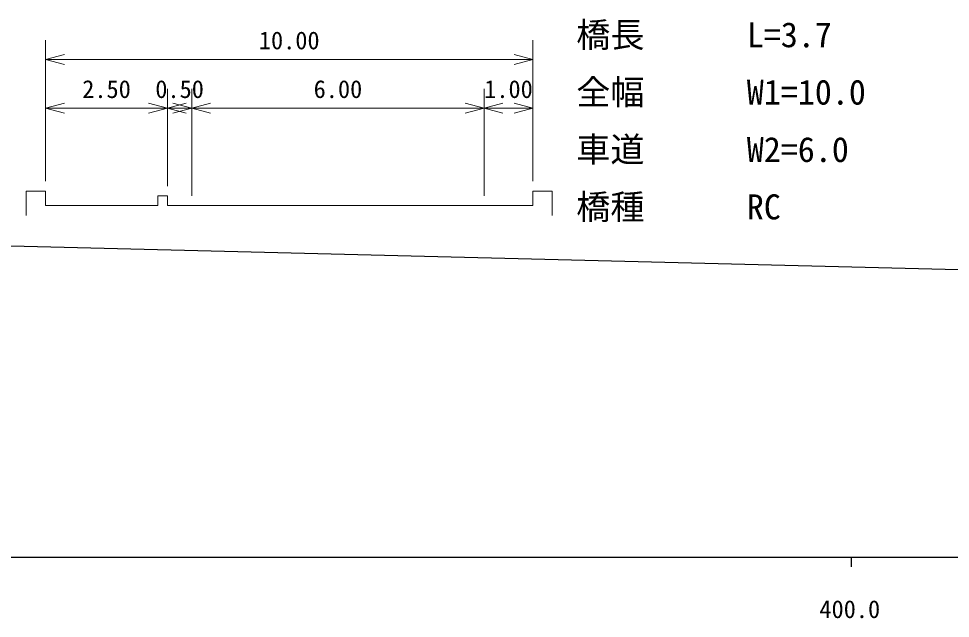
# Model space of a CAD drawing. Units: millimetres on the paper, enlarged 1000 times, with parts at other scales. Extents: x 40000 to 680000, y 20000 to 380000.
# Drawn here: x 382552 to 478166, y 198715 to 260297 of the extents above; entities that cross this region are included whole.
import ezdxf
from ezdxf.enums import TextEntityAlignment as Align

# ---------------------------------------------------------------- set-up
doc = ezdxf.new("R2010")
doc.units = ezdxf.units.MM
doc.header["$LTSCALE"] = 1000
for name, color, linetype, lineweight in [('S-STR-HTXT', 7, 'Continuous', 13), ('S-STR-STRC', 7, 'Continuous', 25), ('S-TTL-BAND', 7, 'Continuous', 25)]:
    doc.layers.add(name, color=color, linetype=linetype, lineweight=lineweight)
doc.styles.add('ＭＳ ゴシック', font='')
doc.styles.get('ＭＳ ゴシック').set_extended_font_data('MS Gothic')

msp = doc.modelspace()

# ---------------------------------------------------------------- linework, layer by layer
at = {"layer": 'S-STR-HTXT'}
for p, q in [((385320, 243594), (385320, 258094)), ((435320, 243594), (435320, 258094)), ((387251, 256612), (385320, 256094)), ((435320, 256094), (433388, 256612)), ((385320, 256094), (435320, 256094)), ((385320, 256094), (387251, 255577)), ((433388, 255577), (435320, 256094)), ((397820, 243094), (397820, 253094)), ((400320, 242094), (400320, 253094)), ((430320, 242094), (430320, 253094)), ((387251, 251612), (385320, 251094)), ((397820, 251094), (395888, 251612)), ((399751, 251612), (397820, 251094)), ((400320, 251094), (398388, 251612)), ((402251, 251612), (400320, 251094)), ((430320, 251094), (428388, 251612)), ((432251, 251612), (430320, 251094)), ((435320, 251094), (433388, 251612)), ((385320, 251094), (397820, 251094)), ((385320, 251094), (387251, 250577)), ((395888, 250577), (397820, 251094)), ((397820, 251094), (400320, 251094)), ((397820, 251094), (399751, 250577)), ((398388, 250577), (400320, 251094)), ((400320, 251094), (430320, 251094)), ((400320, 251094), (402251, 250577)), ((428388, 250577), (430320, 251094)), ((430320, 251094), (435320, 251094)), ((430320, 251094), (432251, 250577)), ((433388, 250577), (435320, 251094)), ((383320, 242594), (385320, 242594)), ((383320, 242594), (383320, 240094)), ((385320, 241094), (385320, 242594)), ((397820, 242094), (396820, 242094)), ((396820, 242094), (396820, 241094)), ((397820, 241094), (397820, 242094)), ((435320, 241094), (435320, 242594)), ((435320, 242594), (437320, 242594)), ((437320, 242594), (437320, 240094)), ((385320, 241094), (396820, 241094)), ((397820, 241094), (400320, 241094)), ((400320, 241094), (430320, 241094)), ((430320, 241094), (435320, 241094))]:
    msp.add_line(p, q, dxfattribs=at)
at = {"layer": 'S-STR-STRC'}
msp.add_line((496236, 234088), (160472, 242453), dxfattribs=at)
at = {"layer": 'S-TTL-BAND'}
for p, q in [((40000, 205000), (579000, 205000)), ((468000, 205000), (468000, 204000))]:
    msp.add_line(p, q, dxfattribs=at)

# ---------------------------------------------------------------- texts
at = {"layer": 'S-STR-HTXT', "style": 'ＭＳ ゴシック'}
for s, p in [('橋長\u3000\u3000\u3000L=3.7', (439776, 256587)), ('全幅\u3000\u3000\u3000W1=10.0', (439776, 250696)), ('車道\u3000\u3000\u3000W2=6.0', (439776, 244805)), ('橋種\u3000\u3000\u3000RC', (439776, 238914))]:
    msp.add_text(s, height=2566, dxfattribs=at).set_placement(p, align=Align.BOTTOM_LEFT)
for s, p in [('10.00', (410320, 256594)), ('2.50', (391570, 251594)), ('0.50', (399070, 251594)), ('6.00', (415320, 251594)), ('1.00', (432820, 251594))]:
    msp.add_text(s, height=1833, dxfattribs=at).set_placement(p, align=Align.BOTTOM_CENTER)
at = {"layer": 'S-TTL-BAND', "style": 'ＭＳ ゴシック'}
msp.add_text('400.0', height=1833, dxfattribs=at).set_placement((467844, 198195), align=Align.BOTTOM_CENTER)

doc.saveas('drawing.dxf')
